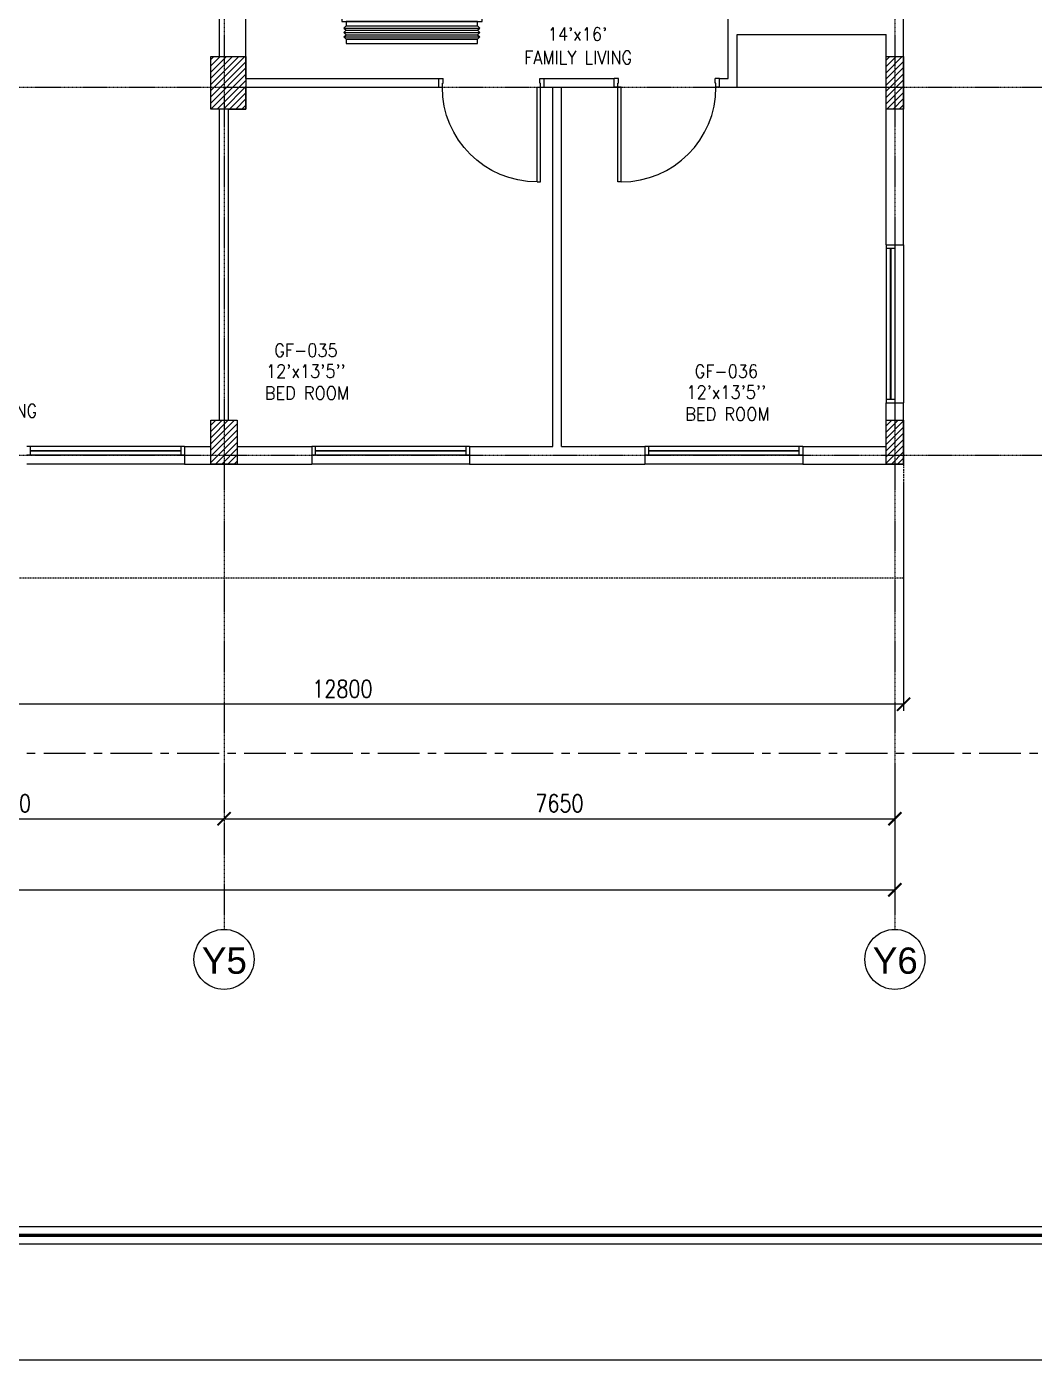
# Model space of a CAD drawing. Header units: millimetres. Extents: x 0 to 79758, y -5689 to 75453.
# Drawn here: x 41222 to 52712, y 0 to 15216 of the extents above; entities that cross this region are included whole.
import ezdxf
from ezdxf.enums import TextEntityAlignment as Align

# ---------------------------------------------------------------- set-up
doc = ezdxf.new("R2010")
doc.units = ezdxf.units.MM
doc.linetypes.add('CENTER', pattern=[50.8, 31.75, -6.35, 6.35, -6.35])
doc.linetypes.add('DASHED2', pattern=[9.525, 6.35, -3.175])
for name, color, linetype in [('A-ANNO-DIMS', 1, 'Continuous'), ('A-ANNO-SYMB', 33, 'Continuous'), ('A-ANNO-TEXT', 8, 'Continuous'), ('A-AREA', 8, 'CENTER'), ('A-DOOR', 4, 'Continuous'), ('A-FLOR-OVHD', 4, 'DASHED2'), ('A-FLOR-SPCL', 8, 'Continuous'), ('A-GLAZ', 5, 'Continuous'), ('A-GRID', 253, 'CENTER'), ('A-WALL-FULL', 8, 'Continuous'), ('FCU-AC', 160, 'Continuous'), ('LOGO LINE', 7, 'Continuous'), ('LOGO1LINE', 7, 'Continuous'), ('S-COL- HACT.', 9, 'Continuous'), ('S-COL.', 8, 'Continuous')]:
    doc.layers.add(name, color=color, linetype=linetype)
doc.styles.add('ROMANS', font='romans.shx', dxfattribs={"width": 0.8})
doc.styles.add('SANSSERIF', font='sas_____.pfb')
doc.dimstyles.new('100 of DIM2', dxfattribs={"dimscale": 0, "dimtxt": 200, "dimasz": 150, "dimexe": 75, "dimexo": 200, "dimgap": 75, "dimtad": 1, "dimdec": 0, "dimrnd": 5, "dimzin": 0, "dimdsep": 46, "dimtxsty": 'ROMANS', "dimblk": 'ARCHTICK', "dimcen": 100, "dimclrd": 94, "dimclre": 94, "dimclrt": 2, "dimadec": 0, "dimazin": 0, "dimtfac": 1, "dimtdec": 0, "dimtofl": 0, "dimtmove": 2, "dimatfit": 3, "dimldrblk": 'OPEN90', "dimfxl": 75, "dimtolj": 1, "dimtzin": 0, "dimarcsym": 0})
pattern_1 = [(45, (1147577.044, 409937.22), (-35.355339, 35.355339), [])]

# ---------------------------------------------------------------- blocks, each defined once
blk = doc.blocks.new('D-120-R1')
for p, q in [((-80, 1180), (-40, 1180)), ((-80, 1180), (-80, 100)), ((-40, 1180), (-40, 55)), ((-1200, 100), (-1160, 100)), ((-1200, 100), (-1200, 0)), ((-1160, 100), (-1160, 55)), ((-1160, 55), (-1150, 55)), ((-1150, 55), (-1150, 0)), ((-80, 100), (0, 100)), ((-50, 55), (-40, 55)), ((-50, 55), (-50, 0)), ((-50, 0), (0, 0)), ((0, 100), (0, 0)), ((-1200, 0), (-1150, 0))]:
    blk.add_line(p, q)
at = {"linetype": 'Continuous'}
blk.add_arc((-80, 100), 1080, 90, 180, dxfattribs=at)
blk = doc.blocks.new('W-180')
for p, q in [((1800, 100), (0, 100)), ((1800, 0), (0, 0)), ((40, 0), (40, 100)), ((1760, 100), (1760, 0))]:
    blk.add_line(p, q)
at = {"linetype": 'Continuous'}
for p, q in [((1760, 53), (40, 53)), ((1760, 47), (40, 47))]:
    blk.add_line(p, q, dxfattribs=at)
blk = doc.blocks.new('_ArchTick')
at = {"color": 0, "linetype": 'ByBlock', "const_width": 0.15}
blk.add_lwpolyline([(-0.5, -0.5), (0.5, 0.5)], dxfattribs=at)
blk = doc.blocks.new('*D189')
at = {"layer": 'A-ANNO-DIMS', "color": 94, "lineweight": -2, "ltscale": 3, "transparency": 16777216}
for p, q in [((38522, 6379), (38522, 6254)), ((43472, 6379), (43472, 6254)), ((38522, 6179), (43472, 6179))]:
    blk.add_line(p, q, dxfattribs=at)
at = {"layer": 'Defpoints', "color": 0, "ltscale": 3, "transparency": 16777216}
for p in [(38522, 6179), (43472, 6179), (43472, 6179)]:
    blk.add_point(p, dxfattribs=at)
at = {"layer": 'A-ANNO-DIMS', "color": 94, "lineweight": -2, "ltscale": 3, "transparency": 16777216, "xscale": 150, "yscale": 150, "zscale": 150, "rotation": 180}
blk.add_blockref('_ArchTick', (38522, 6179), dxfattribs=at)
at = {"layer": 'A-ANNO-DIMS', "color": 94, "lineweight": -2, "ltscale": 3, "transparency": 16777216, "xscale": 150, "yscale": 150, "zscale": 150}
blk.add_blockref('_ArchTick', (43472, 6179), dxfattribs=at)
at = {"layer": 'A-ANNO-DIMS', "color": 2, "ltscale": 3, "transparency": 16777216, "insert": (40997, 6354), "char_height": 200, "attachment_point": 5, "style": 'ROMANS'}
blk.add_mtext('\\A1;4950', dxfattribs=at)
blk = doc.blocks.new('_Open90')
at = {"color": 0, "linetype": 'ByBlock', "lineweight": -2}
for p, q in [((0, 0), (-1, 0)), ((-0.5, 0.5), (0, 0)), ((0, 0), (-0.5, -0.5))]:
    blk.add_line(p, q, dxfattribs=at)
blk = doc.blocks.new('*D190')
at = {"layer": 'A-ANNO-DIMS', "color": 94, "lineweight": -2, "ltscale": 3, "transparency": 16777216}
for p, q in [((43472, 6379), (43472, 6254)), ((51122, 6379), (51122, 6254)), ((43472, 6179), (51122, 6179))]:
    blk.add_line(p, q, dxfattribs=at)
at = {"layer": 'Defpoints', "color": 0, "ltscale": 3, "transparency": 16777216}
for p in [(43472, 6179), (51122, 6179), (51122, 6179)]:
    blk.add_point(p, dxfattribs=at)
at = {"layer": 'A-ANNO-DIMS', "color": 94, "lineweight": -2, "ltscale": 3, "transparency": 16777216, "xscale": 150, "yscale": 150, "zscale": 150, "rotation": 180}
blk.add_blockref('_ArchTick', (43472, 6179), dxfattribs=at)
at = {"layer": 'A-ANNO-DIMS', "color": 94, "lineweight": -2, "ltscale": 3, "transparency": 16777216, "xscale": 150, "yscale": 150, "zscale": 150}
blk.add_blockref('_ArchTick', (51122, 6179), dxfattribs=at)
at = {"layer": 'A-ANNO-DIMS', "color": 2, "ltscale": 3, "transparency": 16777216, "insert": (47297, 6354), "char_height": 200, "attachment_point": 5, "style": 'ROMANS'}
blk.add_mtext('\\A1;7650', dxfattribs=at)
blk = doc.blocks.new('*D191')
at = {"layer": 'A-ANNO-DIMS', "color": 94, "lineweight": -2, "ltscale": 3, "transparency": 16777216}
for p, q in [((25622, 6519), (25622, 5293)), ((51122, 6519), (51122, 5293)), ((25622, 5368), (51122, 5368))]:
    blk.add_line(p, q, dxfattribs=at)
at = {"layer": 'Defpoints', "color": 0, "ltscale": 3, "transparency": 16777216}
for p in [(25622, 6719), (51122, 6719), (51122, 5368)]:
    blk.add_point(p, dxfattribs=at)
at = {"layer": 'A-ANNO-DIMS', "color": 94, "lineweight": -2, "ltscale": 3, "transparency": 16777216, "xscale": 150, "yscale": 150, "zscale": 150, "rotation": 180}
blk.add_blockref('_ArchTick', (25622, 5368), dxfattribs=at)
at = {"layer": 'A-ANNO-DIMS', "color": 94, "lineweight": -2, "ltscale": 3, "transparency": 16777216, "xscale": 150, "yscale": 150, "zscale": 150}
blk.add_blockref('_ArchTick', (51122, 5368), dxfattribs=at)
at = {"layer": 'A-ANNO-DIMS', "color": 2, "ltscale": 3, "transparency": 16777216, "insert": (38372, 5543), "char_height": 200, "attachment_point": 5, "style": 'ROMANS'}
blk.add_mtext('\\A1;25500', dxfattribs=at)
blk = doc.blocks.new('*D192')
at = {"layer": 'A-ANNO-DIMS', "color": 94, "linetype": 'Continuous', "lineweight": -2, "ltscale": 3, "transparency": 16777216}
for p, q in [((38422, 10025), (38422, 7411)), ((51222, 10025), (51222, 7411)), ((51222, 7486), (38422, 7486))]:
    blk.add_line(p, q, dxfattribs=at)
at = {"layer": 'Defpoints', "color": 0, "linetype": 'Continuous', "ltscale": 3, "transparency": 16777216}
for p in [(38422, 10225), (51222, 10225), (38422, 7486)]:
    blk.add_point(p, dxfattribs=at)
at = {"layer": 'A-ANNO-DIMS', "color": 94, "linetype": 'Continuous', "lineweight": -2, "ltscale": 3, "transparency": 16777216, "xscale": 150, "yscale": 150, "zscale": 150, "rotation": 180}
blk.add_blockref('_ArchTick', (38422, 7486), dxfattribs=at)
at = {"layer": 'A-ANNO-DIMS', "color": 94, "linetype": 'Continuous', "lineweight": -2, "ltscale": 3, "transparency": 16777216, "xscale": 150, "yscale": 150, "zscale": 150}
blk.add_blockref('_ArchTick', (51222, 7486), dxfattribs=at)
at = {"layer": 'A-ANNO-DIMS', "color": 2, "linetype": 'Continuous', "ltscale": 3, "transparency": 16777216, "insert": (44822, 7661), "char_height": 200, "attachment_point": 5, "style": 'ROMANS'}
blk.add_mtext('\\A1;12800', dxfattribs=at)
blk = doc.blocks.new('fcu 2.5 tr')
h = blk.add_hatch()
h.set_pattern_fill('NET', color=3)
h.paths.add_polyline_path([(83172, -1587743), (81672, -1587743), (81672, -1587793), (83172, -1587793)])
at = {"layer": 'FCU-AC', "color": 1}
for p, q in [((83172, -1586980), (81672, -1586980)), ((81672, -1586980), (81672, -1587030)), ((83172, -1587030), (83172, -1586980)), ((81672, -1587030), (83172, -1587030)), ((83172, -1587180), (81672, -1587180)), ((81672, -1587180), (81672, -1587230)), ((81672, -1587230), (83172, -1587230)), ((83172, -1587230), (83172, -1587180))]:
    blk.add_line(p, q, dxfattribs=at)
at = {"layer": 'FCU-AC'}
for p, q in [((81672, -1587030), (81647, -1587055)), ((83197, -1587055), (81647, -1587055)), ((81672, -1587080), (81647, -1587055)), ((81672, -1587080), (81647, -1587105)), ((83197, -1587105), (81647, -1587105)), ((81672, -1587130), (81647, -1587105)), ((81672, -1587130), (81647, -1587155)), ((83172, -1587030), (81672, -1587030)), ((83172, -1587080), (81672, -1587080)), ((83172, -1587080), (81672, -1587080)), ((83172, -1587130), (81672, -1587130)), ((83172, -1587130), (81672, -1587130)), ((83197, -1587055), (83172, -1587030)), ((83197, -1587055), (83172, -1587080)), ((83197, -1587105), (83172, -1587080)), ((83197, -1587105), (83172, -1587130)), ((83197, -1587155), (83172, -1587130)), ((83197, -1587155), (81647, -1587155)), ((81672, -1587180), (81647, -1587155)), ((83197, -1587155), (83172, -1587180))]:
    blk.add_line(p, q, dxfattribs=at)
at = {"layer": 'FCU-AC', "color": 6}
for points in [[(81547, -1587343), (83297, -1587343), (83297, -1587293), (81547, -1587293)], [(81547, -1587643), (83297, -1587643), (83297, -1587593), (81547, -1587593)]]:
    blk.add_lwpolyline(points, close=True, dxfattribs=at)
at = {"layer": 'FCU-AC'}
blk.add_lwpolyline([(81622, -1587743), (83222, -1587743), (83222, -1587230), (81622, -1587230)], close=True, dxfattribs=at)
at = {"layer": 'FCU-AC', "color": 3}
blk.add_lwpolyline([(81672, -1587793), (83172, -1587793), (83172, -1587743), (81672, -1587743)], close=True, dxfattribs=at)
at = {"layer": 'FCU-AC', "color": 6}
for centre in [(81584, -1587318), (83259, -1587318), (81584, -1587618), (83259, -1587618)]:
    blk.add_circle(centre, 12.5, dxfattribs=at)

msp = doc.modelspace()

# ---------------------------------------------------------------- hatches: boundary and pattern name
at = {"layer": 'S-COL- HACT.', "linetype": 'Continuous', "ltscale": 3}
h = msp.add_hatch(dxfattribs=at)
h.set_pattern_fill('ANSI31', color=256, scale=400, style=0)
h.set_pattern_definition(pattern_1)
h.paths.add_polyline_path([(43321.9, 14275.2), (43321.9, 14875.2), (43721.9, 14875.2), (43721.9, 14275.2)])
h = msp.add_hatch(dxfattribs=at)
h.set_pattern_fill('ANSI31', color=256, scale=400, style=0)
h.set_pattern_definition(pattern_1)
h.paths.add_polyline_path([(51021.9, 14275.2), (51021.9, 14875.2), (51221.9, 14875.2), (51221.9, 14275.2)])
h = msp.add_hatch(dxfattribs=at)
h.set_pattern_fill('ANSI31', color=256, scale=400, style=0)
h.set_pattern_definition(pattern_1)
h.paths.add_polyline_path([(43321.9, 10225.2), (43321.9, 10725.2), (43621.9, 10725.2), (43621.9, 10225.2)])
h = msp.add_hatch(dxfattribs=at)
h.set_pattern_fill('ANSI31', color=256, scale=400, style=0)
h.set_pattern_definition(pattern_1)
h.paths.add_polyline_path([(51221.9, 10725.2), (51221.9, 10225.2), (51021.9, 10225.2), (51021.9, 10725.2)])

# ---------------------------------------------------------------- linework, layer by layer
at = {"layer": 'A-ANNO-SYMB', "ltscale": 3}
for centre in [(43471.9, 4574.7), (51121.9, 4574.7)]:
    msp.add_circle(centre, 342.2, dxfattribs=at)
at = {"layer": 'A-AREA', "ltscale": 15}
msp.add_line((53321.9, 6925.2), (18221.9, 6925.2), dxfattribs=at)
at = {"layer": 'A-FLOR-OVHD', "ltscale": 3}
msp.add_lwpolyline([(51221.9, 10225.2), (51221.9, 8925.2), (38421.9, 8925.2), (38421.9, 10225.2), (37121.9, 10225.2), (37121.9, 8925.2), (32821.9, 8925.2), (32821.9, 9325.2), (31221.9, 9325.2), (31221.9, 8925.2), (24221.9, 8925.2), (24221.9, 18575.2), (23221.9, 18575.2), (23221.9, 23075.2)], dxfattribs=at)
msp.add_lwpolyline([(51221.9, 10225.2), (51221.9, 8925.2), (38421.9, 8925.2), (38421.9, 10225.2), (37121.9, 10225.2), (37121.9, 8925.2), (32821.9, 8925.2), (32821.9, 9325.2), (31221.9, 9325.2), (31221.9, 8925.2), (24221.9, 8925.2), (24221.9, 18575.2), (23221.9, 18575.2), (23221.9, 23075.2)], dxfattribs=at)
at = {"layer": 'A-FLOR-SPCL', "ltscale": 3}
msp.add_line((49321.9, 14525.2), (51021.9, 14525.2), dxfattribs=at)
at = {"layer": 'A-GLAZ', "ltscale": 3}
for p, q in [((51221.9, 12725.2), (51221.9, 10925.2)), ((43021.9, 10225.2), (41221.9, 10225.2)), ((46271.9, 10225.2), (44471.9, 10225.2)), ((50071.9, 10225.2), (48271.9, 10225.2))]:
    msp.add_line(p, q, dxfattribs=at)
at = {"layer": 'A-GRID', "ltscale": 0.1}
for p, q in [((43471.9, 53051.2), (43471.9, 4916.9)), ((51121.9, 53051.2), (51121.9, 4916.9)), ((13764.6, 14525.2), (57304.2, 14525.2)), ((13764.6, 10325.2), (57304.2, 10325.2))]:
    msp.add_line(p, q, dxfattribs=at)
at = {"layer": 'A-WALL-FULL', "ltscale": 3}
for p, q in [((43721.9, 14625.2), (43721.9, 17925.2)), ((43421.9, 14875.2), (43421.9, 17625.2)), ((51221.9, 12725.2), (51221.9, 16287.9)), ((49221.9, 14625.2), (49221.9, 15975.2)), ((49321.9, 14525.2), (49321.9, 15125.2)), ((49321.9, 15125.2), (51021.9, 15125.2)), ((51021.9, 12725.2), (51021.9, 15125.2)), ((43721.9, 14625.2), (45921.9, 14625.2)), ((45921.9, 14525.2), (45921.9, 14625.2)), ((47121.9, 14625.2), (47921.9, 14625.2)), ((47121.9, 14525.2), (47121.9, 14625.2)), ((47921.9, 14525.2), (47921.9, 14625.2)), ((49121.9, 14625.2), (49221.9, 14625.2)), ((49121.9, 14525.2), (49121.9, 14625.2)), ((43721.9, 14525.2), (45921.9, 14525.2)), ((47121.9, 14525.2), (47221.9, 14525.2)), ((47221.9, 10425.2), (47221.9, 14525.2)), ((47321.9, 14525.2), (47921.9, 14525.2)), ((47321.9, 10425.2), (47321.9, 14525.2)), ((49121.9, 14525.2), (49321.9, 14525.2)), ((43421.9, 10725.2), (43421.9, 14275.2)), ((43521.9, 10725.2), (43521.9, 14275.2)), ((51021.9, 12725.2), (51221.9, 12725.2)), ((51021.9, 10425.2), (51021.9, 10925.2)), ((51021.9, 10925.2), (51221.9, 10925.2)), ((51221.9, 10225.2), (51221.9, 10925.2)), ((43021.9, 10425.2), (43321.9, 10425.2)), ((43021.9, 10425.2), (43021.9, 10225.2)), ((43621.9, 10425.2), (44471.9, 10425.2)), ((44471.9, 10425.2), (44471.9, 10225.2)), ((46271.9, 10425.2), (47221.9, 10425.2)), ((46271.9, 10425.2), (46271.9, 10225.2)), ((47321.9, 10425.2), (48271.9, 10425.2)), ((48271.9, 10425.2), (48271.9, 10225.2)), ((50071.9, 10425.2), (51021.9, 10425.2)), ((50071.9, 10425.2), (50071.9, 10225.2)), ((43021.9, 10225.2), (44471.9, 10225.2)), ((46271.9, 10225.2), (48271.9, 10225.2)), ((50071.9, 10225.2), (51221.9, 10225.2))]:
    msp.add_line(p, q, dxfattribs=at)
at = {"layer": 'A-WALL-FULL', "linetype": 'Continuous', "ltscale": 3}
for p, q in [((43321.9, 14275.2), (43321.9, 14875.2)), ((43321.9, 14875.2), (43421.9, 14875.2)), ((43721.9, 14275.2), (43721.9, 14525.2)), ((43421.9, 14275.2), (43321.9, 14275.2)), ((43521.9, 14275.2), (43721.9, 14275.2)), ((43321.9, 10425.2), (43321.9, 10725.2)), ((43321.9, 10725.2), (43421.9, 10725.2)), ((43521.9, 10725.2), (43621.9, 10725.2)), ((43621.9, 10725.2), (43621.9, 10425.2))]:
    msp.add_line(p, q, dxfattribs=at)
at = {"layer": 'LOGO LINE'}
msp.add_lwpolyline([(79758, 0), (1000, 0), (1000, 55687.5), (79758, 55687.5)], close=True, dxfattribs=at)
at = {"layer": 'LOGO1LINE'}
for points in [[(78432.1, 1325.9), (2325.9, 1325.9), (2325.9, 54361.6), (78432.1, 54361.6)], [(68123.4, 1524.8), (2524.8, 1524.8), (2524.8, 54162.7), (68123.4, 54162.7)]]:
    msp.add_lwpolyline(points, close=True, dxfattribs=at)
at = {"layer": 'LOGO1LINE', "const_width": 39.8}
msp.add_lwpolyline([(78332.7, 1425.3), (2425.3, 1425.3), (2425.3, 54262.2), (78332.7, 54262.2)], close=True, dxfattribs=at)
at = {"layer": 'S-COL.', "linetype": 'Continuous', "ltscale": 3}
for points in [[(43321.9, 14275.2), (43321.9, 14875.2), (43721.9, 14875.2), (43721.9, 14275.2)], [(43321.9, 14275.2), (43321.9, 14875.2), (43721.9, 14875.2), (43721.9, 14275.2)], [(43321.9, 14275.2), (43321.9, 14875.2), (43721.9, 14875.2), (43721.9, 14275.2)], [(51021.9, 14275.2), (51021.9, 14875.2), (51221.9, 14875.2), (51221.9, 14275.2)], [(51021.9, 14275.2), (51021.9, 14875.2), (51221.9, 14875.2), (51221.9, 14275.2)], [(51021.9, 14275.2), (51021.9, 14875.2), (51221.9, 14875.2), (51221.9, 14275.2)], [(43321.9, 10225.2), (43321.9, 10725.2), (43621.9, 10725.2), (43621.9, 10225.2)], [(43321.9, 10225.2), (43321.9, 10725.2), (43621.9, 10725.2), (43621.9, 10225.2)], [(43321.9, 10225.2), (43321.9, 10725.2), (43621.9, 10725.2), (43621.9, 10225.2)], [(51221.9, 10725.2), (51221.9, 10225.2), (51021.9, 10225.2), (51021.9, 10725.2)], [(51221.9, 10725.2), (51221.9, 10225.2), (51021.9, 10225.2), (51021.9, 10725.2)], [(51221.9, 10725.2), (51221.9, 10225.2), (51021.9, 10225.2), (51021.9, 10725.2)]]:
    msp.add_lwpolyline(points, close=True, dxfattribs=at)

# ---------------------------------------------------------------- block references
at = {"layer": 'A-DOOR', "ltscale": 3, "xscale": -1, "rotation": 180}
msp.add_blockref('D-120-R1', (47121.9, 14625.2), dxfattribs=at)
at = {"layer": 'A-DOOR', "ltscale": 3, "rotation": 180}
msp.add_blockref('D-120-R1', (47921.9, 14625.2), dxfattribs=at)
at = {"layer": 'A-GLAZ', "ltscale": 3, "xscale": -1}
for p, rotation in [((51021.9, 10925.2), 270), ((41221.9, 10425.2), 180), ((44471.9, 10425.2), 180), ((48271.9, 10425.2), 180)]:
    msp.add_blockref('W-180', p, dxfattribs=dict(at, rotation=rotation))
at = {"layer": 'FCU-AC', "color": 3, "rotation": 180}
msp.add_blockref('fcu 2.5 tr', (128036.1, -1571955.5), dxfattribs=at)

# ---------------------------------------------------------------- texts
at = {"layer": 'A-ANNO-TEXT', "style": 'ROMANS', "width": 0.9}
for s, p in [("14'x16'", (47163.4, 15056.3)), ('FAMILY LIVING', (46893.3, 14788.7)), ('GF-035', (44044.9, 11449.1)), ("12'x13'5''", (43950.5, 11210.4)), ('GF-036', (48839, 11209.2)), ('BED ROOM', (43937.7, 10960.8)), ("12'x13'5''", (48744.6, 10970.5)), ('MAJLES & DINING', (39755.8, 10758.5)), ('BED ROOM', (48731.8, 10720.9))]:
    msp.add_text(s, height=150, dxfattribs=at).set_placement(p)
at = {"layer": 'A-ANNO-TEXT', "style": 'SANSSERIF'}
for s, p in [('Y5', (43476.5, 4410.1)), ('Y6', (51126.5, 4410.1))]:
    msp.add_text(s, height=300, dxfattribs=at).set_placement(p, align=Align.CENTER)

# ---------------------------------------------------------------- dimensions: what is measured, and where the dimension line sits
at = {"layer": 'A-ANNO-DIMS', "linetype": 'Continuous', "ltscale": 3}
dim = msp.add_linear_dim(base=(38421.9, 7486.2), p1=(51221.9, 10225.2), p2=(38421.9, 10225.2), dimstyle='100 of DIM2', override={"dimscale": 1}, dxfattribs=at)
dim.commit()
dim.dimension.update_dxf_attribs({"geometry": '*D192', "text_midpoint": (44821.9, 7661.2)})
at = {"layer": 'A-ANNO-DIMS', "ltscale": 3}
for base, p1, p2, picture, middle in [((51121.9, 5368.4), (25621.9, 6719.1), (51121.9, 6719.1), '*D191', (38371.9, 5543.4)), ((43471.9, 6178.6), (38521.9, 6178.6), (43471.9, 6178.6), '*D189', (40996.9, 6353.6)), ((51121.9, 6178.6), (43471.9, 6178.6), (51121.9, 6178.6), '*D190', (47296.9, 6353.6))]:
    dim = msp.add_linear_dim(base=base, p1=p1, p2=p2, dimstyle='100 of DIM2', override={"dimscale": 1}, dxfattribs=at)
    dim.commit()
    dim.dimension.update_dxf_attribs({"geometry": picture, "text_midpoint": middle})

doc.saveas('drawing.dxf')
